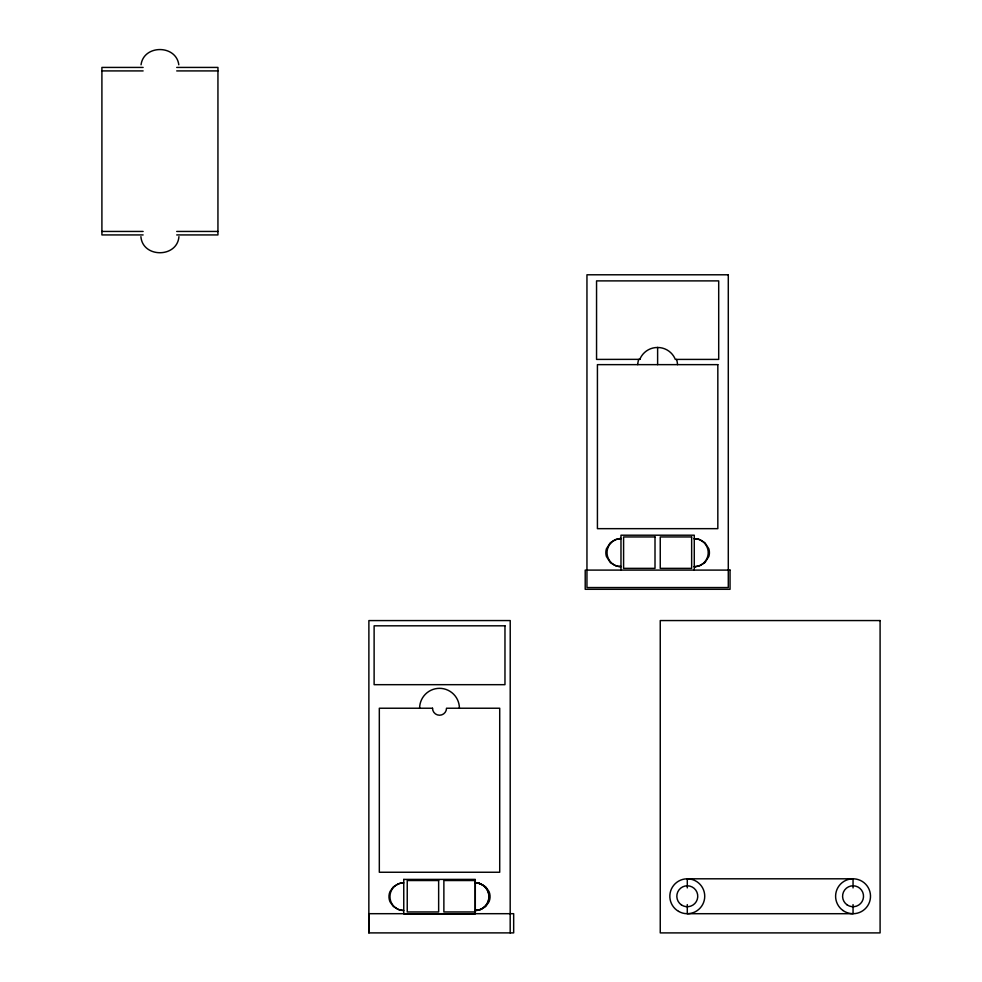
<?xml version="1.0" encoding="UTF-8"?>
<svg xmlns="http://www.w3.org/2000/svg" width="982" height="982" viewBox="0 0 982 982"><rect width="100%" height="100%" fill="white"/><g stroke="black" fill="none" stroke-linecap="round" stroke-linejoin="round"><path stroke-width="1.47" d="M368.851 932.888L368.851 913.69L513.672 913.69L513.672 932.888L368.851 932.9L368.888 620.587L510.223 620.563L510.186 932.888M178.933 236.662C177.202 258.082 142.636 258.082 140.905 236.662M141.052 64.8C143.63 44.485 176.208 44.485 178.798 64.8M704.008 562.661L704.143 562.526A13.957 13.957 0 0 0 704.143 542.788L703.984 542.629A13.858 13.834 -68.3 0 0 696.594 538.811L695.551 538.762M611.27 542.629L611.111 542.788A13.957 13.957 0 0 0 611.111 562.526L611.27 562.674M619.703 538.762L618.66 538.885A13.858 13.858 0 0 0 611.209 542.567M695.551 566.553L696.582 566.418A13.858 13.858 0 0 0 704.045 562.735M403.528 882.855L403.762 882.855A15.749 15.749 0 0 0 398.311 883.825L393.291 886.893L390.001 891.582A12.975 12.975 0 0 0 389.989 901.746L393.291 906.423L398.311 909.492A15.749 15.749 0 0 0 403.762 910.461L402.829 910.437A13.797 13.797 0 0 1 389.952 896.529A13.797 13.797 0 0 1 402.951 882.879M143.126 67.427L101.907 67.427L101.907 234.931L143.126 234.931M176.711 67.427L217.943 67.427L217.943 234.931L176.711 234.931M101.907 70.913L143.126 70.913M176.711 70.913L217.943 70.913M101.907 231.445L143.126 231.445M176.711 231.445L217.943 231.445M619.703 566.553L618.66 566.418A13.858 13.834 -68.3 0 1 611.209 562.735M853.051 887.912L853.051 878.804L687.29 878.804L687.29 887.912M853.051 904.606L853.051 913.702L687.29 913.702L687.29 904.606M694.274 570.1L694.274 535.202L620.98 535.202L620.98 570.1M657.621 347.419L657.621 364.641M694.274 538.873A12.975 11.796 0 0 1 695.526 538.922M620.98 566.442A12.975 11.796 0 0 1 619.716 566.381M694.274 566.614A16.289 16.289 0 0 0 699.847 565.632L704.978 562.526L708.832 556.499A12.926 12.926 0 0 0 708.832 548.815L704.978 542.788L699.847 539.683A16.289 16.289 0 0 0 694.274 538.701M620.98 538.701A16.289 16.289 0 0 0 615.407 539.67L610.276 542.788L606.422 548.815A12.926 12.926 0 0 0 606.422 556.499L610.276 562.526L615.407 565.632A16.289 16.289 0 0 0 620.98 566.614M637.735 364.641A18.584 18.584 0 0 1 638.742 359.412M676.5 359.412A18.584 18.584 0 0 1 677.519 364.641M619.679 538.517A12.975 12.201 0.8 0 1 620.98 538.455M695.575 566.786A12.975 12.201 0.8 0 1 694.274 566.847M475.276 882.781A9.206 6.113 1.3 0 1 477.191 882.916M419.621 708.231A19.898 19.898 0 0 1 439.519 688.333A19.898 19.898 0 0 1 459.404 708.231M475.276 882.855A15.749 15.749 0 0 1 480.726 883.825L485.746 886.906L489.036 891.582A12.975 12.975 0 0 1 489.036 901.734L485.734 906.423L480.726 909.492A15.749 15.749 0 0 1 475.276 910.461A13.797 13.797 0 0 0 478.872 883.334M478.835 883.432A13.748 13.748 0 0 1 475.276 910.424M477.645 882.879A7.77 4.431 2.8 0 1 478.099 882.965M478.615 883.014A3.658 1.105 8.1 0 1 479.265 883.199M403.762 879.406L403.762 913.911L475.276 913.911L475.276 879.393L403.762 879.406M639.969 359.351L596.553 359.412L596.553 280.889L718.701 280.889L718.701 359.412L675.297 359.412L674.916 358.455A18.965 18.965 0 0 0 657.621 347.493A18.965 18.965 0 0 0 640.227 358.393L639.994 359.289M728.288 274.788L586.954 274.788L586.954 587.555L728.288 587.555L728.288 274.788M717.83 364.641L597.424 364.641L597.424 528.66L717.83 528.66L717.83 364.641M655.006 536.945L623.595 536.945L623.595 568.357L655.006 568.357L655.006 536.945M691.647 536.945L660.248 536.945L660.248 568.357L691.647 568.357L691.647 536.945M730.043 570.1L585.211 570.1L585.211 589.298L730.043 589.298L730.043 570.1M880.093 620.563L660.248 620.563L660.248 932.9L880.093 932.9L880.093 620.563M504.969 625.816L374.117 625.816L374.117 684.675L504.969 684.675L504.969 625.816M432.522 708.231L379.322 708.231L379.322 872.249L499.715 872.249L499.715 708.231L446.515 708.231A6.997 6.997 0 0 1 439.519 715.227A6.997 6.997 0 0 1 432.522 708.231M438.647 880.535L407.235 880.535L407.235 911.947L438.647 911.947L438.647 880.535M475.288 880.535L443.876 880.535L443.876 911.947L475.288 911.947L475.288 880.535M843.01 910.523A17.443 17.443 0 0 0 870.433 897.83A17.443 17.443 0 0 0 845.723 880.424A17.443 17.443 0 0 0 843.01 910.523M847.184 904.925A10.471 10.471 0 0 0 863.497 897.008A10.471 10.471 0 0 0 848.473 886.844A10.471 10.471 0 0 0 847.184 904.925M678.562 911.37A17.443 17.443 0 0 0 704.732 896.259A17.443 17.443 0 0 0 678.562 881.149A17.443 17.443 0 0 0 678.562 911.37M681.422 904.925A10.471 10.471 0 0 0 697.736 897.008A10.471 10.471 0 0 0 682.711 886.844A10.471 10.471 0 0 0 681.422 904.925"/></g></svg>
